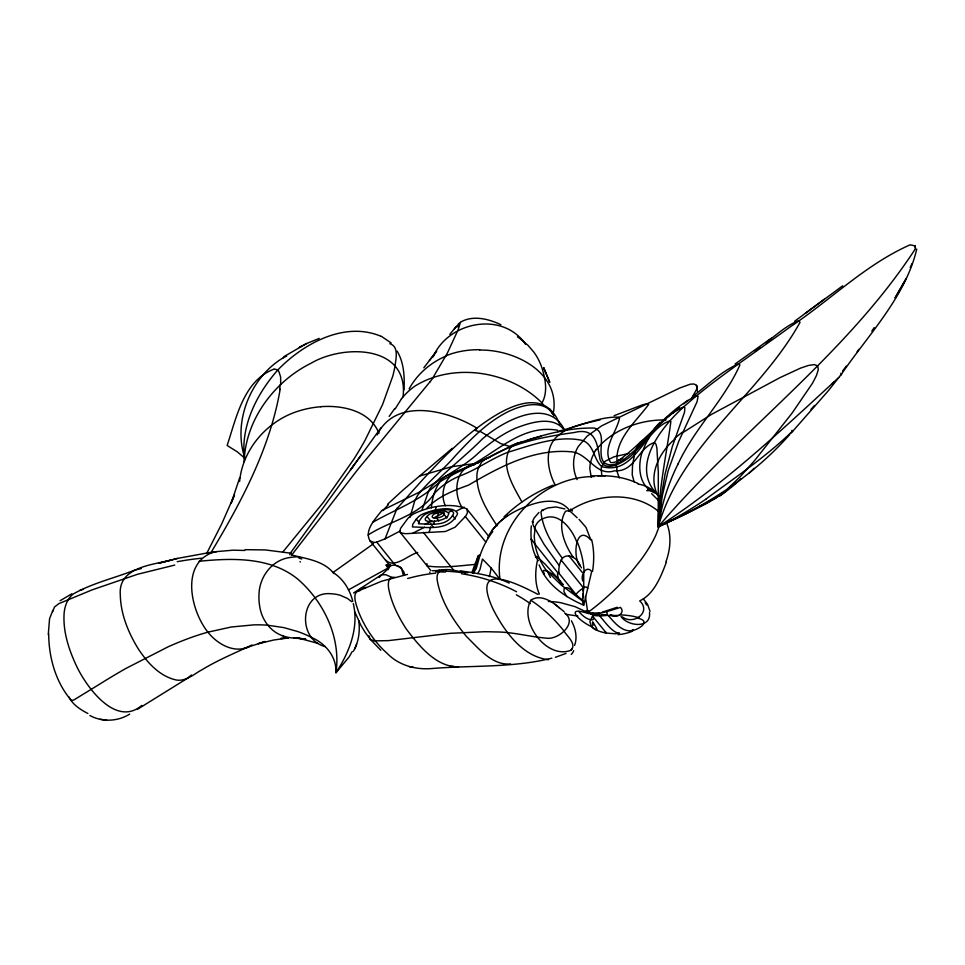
<?xml version="1.0" encoding="UTF-8"?>
<svg xmlns="http://www.w3.org/2000/svg" width="965" height="965" viewBox="0 0 965 965"><rect width="100%" height="100%" fill="white"/><g stroke="black" fill="none" stroke-linecap="round" stroke-linejoin="round"><path stroke-width="1.45" d="M48.696 633.703C48.72 657.262 55.717 682.388 71.229 700.276A8.034 3.124 -38.7 0 0 73.847 699.963L99.19 684.438A326.87 126.946 -38.7 0 1 125.896 668.443L168.332 646.707A221.54 86.042 -38.7 0 1 207.921 632.147M403.056 396.917C409.015 344.553 343.335 344.252 311.261 363.117C274.265 381.32 245.52 419.787 244.133 461.644M490.124 457.108L446.24 475.914L418.846 492.391L381.73 510.582C375.675 518.7 363.926 530.123 369.957 540.822L388.786 564.284M668.25 522.234L658.226 526.757L658.311 472.15L656.875 447.905L655.995 444.238L654.439 442.597C638.13 447.422 635.32 472.15 614.548 470.824C595.514 477.012 588.047 452.175 570.194 451.717C533.295 448.737 499.388 467.024 468.64 485.081C453.598 490.594 437.941 496.396 426.711 508.386M404.033 389.8C404.625 376.748 404.058 362.695 397.146 351.2M289.995 553.596L290.043 554.079A18.154 2.4 4.8 0 0 290.115 554.851M697.357 391.271L696.453 385.325L694.052 383.998L690.373 384.167L679.674 388.039L601.738 425.782L587.154 436.144L578.228 446.566A34.245 32.279 -30 0 0 575.333 452.947M916.75 249.127C905.351 297.365 867.68 335.338 840.563 375.469M789.72 434.503C753.858 475.214 707.671 505.226 658.226 526.757C658.19 491.257 666.26 456.083 670.892 421.452L669.891 420.824C643.727 429.702 635.03 476.155 601.569 466.505C593.547 459.159 594.054 444.805 582.715 440.498C557.625 434.938 531.824 445.118 508 452.247C491.052 458.677 476.493 469.979 459.4 476.119C450.305 480.051 441.765 485.492 434.986 492.777C419.305 516.034 390.343 520.569 368.099 534.984M280.682 384.347L280.634 377.013L278.909 371.561A51.917 16.815 -56.2 0 0 277.618 370.174L275.978 369.354A40.675 13.233 -60.1 0 0 273.855 369.306M538.928 512.439L534.091 518.096L532.403 521.8L533.223 525.394L544.055 544.356L558.916 565.152M539.145 564.887C546.962 585.152 564.911 596.877 583.729 605.224L591.69 571.485C586.069 564.308 579.579 576.274 583.234 581.557M714.124 498.652L686.067 513.754L658.226 526.757L661.122 497.482L665.126 473.839L672.328 446.566L684.547 412.176L684.861 407.568L683.763 406.892C660.808 416.735 647.817 439.847 630.362 456.517C622.727 462.537 605.079 473.67 599.989 459.34C597.094 443.647 595.743 427.121 574.066 432.549C544.646 436.663 514.405 442.308 488.483 457.555M239.609 481.475C242.553 448.918 267.727 420.451 298.668 411.018A86.838 76.874 -6.6 0 1 320.669 406.76M426.94 563.62L427.145 565.936C442.211 568.301 459.316 565.78 474.828 564.465M553.536 411.814C559.712 371.694 513.838 349.39 479.786 350.066M670.88 520.4L658.226 526.757L662.279 495.95L668.142 470.799L678.829 441.138L697.092 401.705L698.057 396.277L696.875 395.529C672.279 407.592 654.113 429.642 635.766 449.533C627.672 456.011 614.741 470.45 603.969 462.561C596.129 452.452 607.974 433.695 594.609 428.086C566.383 427.29 538.422 436.276 511.908 445.263C488.519 459.087 462.73 468.29 439.352 482.018C420.788 500.582 395.433 509.351 373.021 522.137M632.594 463.912L632.208 474.816L634.126 481.752M531.329 525.937C530.183 537.65 531.582 550.786 538.229 560.774M616.406 464.672L616.309 467.12M280.2 389.064C270.2 447.941 241.576 501.571 211.19 552.245L177.464 558.421L158.827 563.246L177.464 558.421M477.88 573.475L479.955 569.579L482.476 559.024L491.209 568.071L489.4 576.66M583.367 593.33L582.438 600.206L583.837 601.955M52.629 611.75L54.438 607.069L58.889 603.62L92.447 589.748L137.537 574.284L174.762 565.08M590.447 462.03L589.772 468.399L591.243 477.349M457.687 326.918L458.23 324.023L460.401 322.431L458.242 329.511L447.41 352.997L432.754 378.003M665.235 522.777L658.226 526.757L661.688 508.953A222.3 198.706 -25.6 0 1 678.13 463.803M579.048 519.375L585.972 527.336L590.882 540.002C575.297 522.644 572.173 558.313 580.279 566.238M537.493 560.219C535.032 571.377 534.731 583.487 539.339 594.138M633.896 456.517L634.246 454.949A63.256 58.346 -50.4 0 1 634.801 452.44A36.381 33.449 -50.9 0 1 635.742 449.521L640.253 442.187L646.912 437.989M388.147 569.676C388.521 564.839 394.456 564.127 397.906 566.226A14.137 12.835 -15.1 0 1 401.042 568.301L403.382 571.22A14.137 12.847 -15 0 1 404.637 574.609M535.008 529.061L534.224 536.347L534.96 544.043L558.433 573.596M575.297 452.935C572.414 461.656 573.258 471.378 577.154 479.641M429.184 532.258L430.667 526.938M435.324 510.147L436.204 506.939M433.671 523.79L434.54 520.666M437 511.776L437.338 510.569C442.151 510.726 451.596 507.3 453.671 513.199A6.659 2.581 -38.7 0 1 452.525 515.539C445.396 527.143 429.582 523.802 418.484 523.79L418.714 521.691L422.405 516.661A6.478 2.509 -38.7 0 1 425.372 514.224L430.101 512.029L437.242 510.533M437.181 517.53L438.52 512.668L443.357 512.56L444.527 513.645A2.449 0.953 -38.7 0 1 444.105 514.514C442.899 518.253 428.412 520.063 433.056 514.924A2.376 0.929 -38.7 0 1 434.141 514.031L438.496 512.68M642.69 450.607C637.262 465.154 638.384 486.662 655.126 493.055M239.718 477.687L231.081 503.441L234.471 494.973L221.624 524.067L206.763 553.295M574.585 645.404C577.613 637.298 575.454 628.167 571.389 620.821M478.652 556.238L474.949 568.228L472.368 572.908M395.119 565.044L376.712 542.101L385.047 538.868L396.47 509.749M665.91 561.895C670.301 549.773 671.736 536.009 666.936 523.778M666.453 562.004C661.061 576.153 654.342 594.006 639.723 600.881C651.882 612.232 633.354 625.453 622.449 616.961M475.685 564.151L476.215 562.547M616.707 463.26L617.202 462.042A5.175 4.729 -54.9 0 1 618.203 460.643L622.823 458.315M476.782 560.846L478.061 557.107A42.955 2.473 47.6 0 0 478.218 557.396M838.754 377.532C781.348 430.33 724.124 484.551 658.226 526.757C681.688 444.021 759.793 394.987 800.045 322.334L798.682 320.73C786.222 325.458 776.391 335.096 765.691 342.744M659.964 524.429L655.814 535.249A122.917 47.731 -38.7 0 1 640.977 559.809L630.483 572.981L618.046 586.37A112.374 43.642 -38.7 0 1 596.008 606.213L587.794 612.618L574.983 606.635L560.882 602.739A261.081 101.397 -38.7 0 0 553.222 601.738L548.361 601.424M475.178 565.659L473.706 569.664M353.323 651.327C358.763 642.183 360.15 631.014 358.751 620.567M409.98 517.361L414.914 500.268M354.806 648.878L356.592 644.174M379.245 577.408C380.089 575.514 398.521 561.401 386.157 565.104L388.34 568.916M352.153 651.628L349.258 656.755L335.965 672.738C336.749 656.888 325.603 643.462 311.538 637.455A529.17 205.509 -38.7 0 0 297.787 631.568L283.758 627.6L267.751 625.224A315.941 122.7 -38.7 0 0 253.771 624.874L231.347 626.997L207.909 632.159C191.179 611.46 180.407 565.454 211.588 552.885A63.461 45.813 75 0 1 216.679 551.606L233.096 550.183L244.748 550.46M377.146 434.938C395.746 396.675 448.604 410.547 477.373 428.448M487.627 538C493.778 524.526 506.42 515.25 519.58 509.218C534.803 502.439 557.71 494.611 569.808 510.75C595.477 493.658 633.559 490.859 658.263 511.173M910.2 267.498L912.022 263.662M472.669 571.931L473.2 570.834M422.055 509.918L428.484 491.511A27.056 23.775 75.2 0 1 430.149 488.302C445.758 470.353 465.552 456.228 482.174 439.123C502.246 421.476 548.216 395.831 564.682 430.342M52.834 610.411L49.577 618.674L48.262 634.68M543.621 405.264L542.004 402.936C547.963 392.272 545.49 379.426 542.101 368.365A361.393 140.359 -38.7 0 0 533.959 352.285L528.108 345.446L520.449 338.932A438.81 170.419 -38.7 0 0 517.481 336.869M564.839 508.941L556.033 506.951L547.806 507.94L541.787 510.461L540.967 512.005C542.74 529.085 552.282 544.658 562.342 558.24C567.372 553.271 575.417 557.082 578.493 562.39M678.154 463.815C694.523 428.364 724.136 400.354 739.914 364.939L738.527 363.914C721.482 371.127 708.021 384.83 693.377 395.855M395.168 408.907L401.464 398.871M409.124 388.931C417.097 374.215 430.474 362.683 445.818 356.157M432.995 357.074C448.086 321.417 502.849 310.742 525.563 344.312M593.861 453.2L594.657 451.885M692.038 397.556L696.609 389.281L697.321 386.482L696.453 385.325M471.933 572.462L478.061 556.117A62.834 3.848 47.6 0 1 478.326 555.876A61.109 4.065 49.4 0 1 478.688 555.695M871.817 331.14L874.218 327.581M397.677 507.88C419.425 483.055 441.391 457.88 466.505 436.409C490.172 416.82 541.823 378.461 559.772 424.371M389.172 416.385L394.745 408.545M290.127 553.476L380.898 427.881M353.564 465.637L350.488 469.931L360.536 455.999M857.125 351.755L858.862 349.33M706.259 498.833C735.716 477.132 766.548 456.336 792.784 430.836L791.843 430.366M595.996 449.919C612.365 429.497 640.458 419.353 665.922 419.98M740.806 478.809C722.676 497.072 698.334 507.904 675.307 518.76M359.161 590.363L361.236 588.252L366.073 587.42M291.732 554.984L357.81 469.46L430.004 381.802M842.674 370.91L846.293 366.121M423.828 367.762L436.735 351.103M466.698 508.832L467.518 512.041A12.738 4.946 -38.7 0 1 465.323 516.54L455.13 527.167L445.432 531.498L405.758 533.705L400.97 533.006L399.824 531.329L400.62 528.301L407.676 518.688A12.388 4.813 -38.7 0 1 413.358 514.007C429.196 506.432 450.185 502.138 466.698 508.832L489.026 536.649M416.349 519.11L412.755 524.284L412.453 526.974C426.699 526.986 446.964 531.281 456.095 516.396A8.528 3.317 -38.7 0 0 457.567 513.392C452.38 504.2 429.497 510.762 421.295 514.707A8.299 3.221 -38.7 0 0 417.483 517.843L416.349 519.11L419.148 522.596M427.025 516.516C417.664 525.225 447.736 521.269 448.11 515.081A4.523 1.761 -38.7 0 0 448.894 513.489C444.925 508.639 434.962 511.933 429.654 514.188A4.403 1.713 -38.7 0 0 427.628 515.841L427.025 516.516L430.752 521.16M429.413 360.44L435.625 352.587M832.059 384.384L833.82 382.2M530.822 600.266C518.712 621.858 546.757 659.891 570.93 650.253C577.179 644.113 566.877 636.164 563.934 630.965C554.549 619.132 543.476 608.565 530.822 600.266C540.135 593.596 552.221 601.497 559.423 607.962M449.835 334.276L456.083 326.761M575.924 594.404L578.156 591.991A11.725 4.548 -38.7 0 1 583.535 587.95L561.015 559.869M592.631 616.225L606.394 633.064L615.573 633.788L619.494 632.907M492.054 530.388L499.279 522.33L507.433 515.262M658.226 526.757C740.095 430.764 845.835 355.397 915.351 248.849L915.182 245.93L910.152 244.808C865.907 264.338 830.769 299.717 790.842 326.447C773.484 339.053 755.933 351.381 738.527 363.914C720.867 376.724 703.22 389.619 686.875 404.082C662.629 425.07 627.66 467.181 658.95 495.998M454.322 328.884L457.241 325.446M570.93 650.253L572.028 648.95M282.673 552.221L323.516 502.21L353.709 459.376A321.96 125.04 -38.7 0 0 365.216 439.968L382.526 404.661L392.707 376.374A270.297 104.968 -38.7 0 0 395.047 365.928C395.891 358.883 399.1 346.326 389.8 343.721M810.974 409.474L814.472 405.445M754.16 468.266L749.093 473.272M141.746 705.451C116.114 727.357 87.357 688.105 77.2 667.442C69.082 650.482 62.701 631.773 64.16 612.727C64.92 605.67 67.538 598.421 73.304 593.945C92.326 583.149 114.244 578.18 134.509 570.206L141.288 568.554M791.288 432.911L828.452 390.596L841.54 374.046L840.853 373.298M473.248 573.475L476.3 568.349L479.605 556.769A73.69 51.386 -87 0 1 492.777 531.558M191.48 675.005L187.319 678.371L137.199 709.468M387.628 504.188L403.394 489.725L452.356 448.291M660.579 422.959L679.589 407.339M206.703 553.428L216.679 551.606M504.104 516.818C518.145 503.163 534.936 492.391 553.138 485.142M674.849 439.099C659.24 452.296 647.696 475.19 657.587 495.021M554.019 416.012C544.417 396.844 517.71 405.976 503.392 414.226C484.888 424.54 470.112 439.992 455.782 455.323C444.021 469.111 429.57 480.389 418.219 494.502A35.355 31.929 48.9 0 0 415.215 500.413M727.562 488.893L740.42 476.445L754.763 460.353L792.024 413.201L812.554 383.141L816.474 375.494L818.308 369.631L817.657 365.916L814.267 364.601L808.429 365.458L800.516 368.135L780.07 377.592L711.555 414.371L682.557 432.815M722.58 492.669L714.088 499.086M665.705 419.256C652.762 430.342 640.663 442.368 627.732 453.478C622.618 457.012 617.443 463.345 610.664 462.561C601.762 448.291 616.864 431.97 619.542 418.074L618.481 417.157C599.494 416.578 581.352 425.493 563.102 429.944M612.087 615.163L608.469 615.742C614.355 622.449 621.593 631.641 631.424 630.821L632.907 629.542M673.268 412.731L677.478 409.136M640.82 443.731L642.835 442.03M683.715 403.877L687.852 400.403M755.149 351.127L759.829 347.388M805.425 313.251L842.686 285.821M794.653 321.236L824.436 299.162M719.83 495.166L704.233 504.381M373.564 543.705L333.058 572.462C343.323 578.867 349.969 589.82 352.78 601.412M735.065 364.022L771.361 338.184M551.859 658.142C513.078 667.973 471.692 665.223 431.85 668.54C415.493 669.915 398.859 665.404 387.23 653.438C374.48 642.099 364.77 627.515 358.51 611.677C356.724 605.827 350.307 591.412 360.403 590.411M60.095 600.725L71.808 593.801M283.855 356.664L306.605 343.516L319.21 338.413M170.793 560.158C151.626 565.056 118.007 567.227 120.299 594.85C120.673 614.066 128.236 632.473 138.164 648.673C146.909 662.038 158.574 675.283 174.544 679.601C185.087 682.665 193.748 674.089 202.3 669.577C218.138 659.903 235.388 652.919 252.034 644.958M283.228 357.81C250.55 377.194 232.456 422.043 244.953 458.242M460.57 322.117C473.019 314.88 488.688 318.92 500.883 324.71M541.92 519.267C558.011 510.244 572.04 528.844 576.889 542.342M387.761 568.204L348.413 589.892M400.246 530.991L385.047 538.868M302.021 345.953L299.319 347.4L306.605 343.516M610.664 615.055C615.658 618.722 626.032 613.414 620.507 607.395C609.976 610.507 599.229 614.934 588.047 613.511C564.211 605.381 578.385 620.784 591.521 626.599A51.229 13.8 -2.1 0 0 596.816 630.217A52.086 17.141 -8.2 0 0 606.285 633.112M434.033 517.71L443.888 512.717M425.107 524.297L432.018 520.786M448.616 512.355L451.934 510.666M412.791 533.211L424.552 527.24M456.71 510.919L464.153 507.144M566.045 653.414L555.382 657.286M417.749 552.511C408.207 554.815 394.685 569.109 385.879 560.231M129.696 714.1C117.79 721.591 102.218 722.254 89.866 715.511M249.079 646.767C234.109 653.8 217.222 644.005 207.909 632.159M614.138 415.674L643.064 404.625L648.142 403.659L648.673 404.383C636.478 421.198 616.068 437.917 616.961 460.305L620.29 460.124M527.65 440.414L531.643 438.882M700.337 505.901L702.279 505.178M516.77 443.357L522.294 441.898M631.424 630.821C638.492 629.663 652.05 621.303 637.708 618.143M592.824 614.705L599.88 613.921M242.601 648.878L265.122 641.508L258.343 643.703L273.758 640.012L288.342 637.925L280.791 638.456L287.594 638.034M510.509 663.932C492.271 665.754 478.399 648.118 466.529 636.55C453.273 620.483 441.343 602.063 437.398 581.304C433.792 561.751 458.532 572.474 467.687 572.848M557.722 431.657L561.763 430.378M458.568 666.839C435.999 667.201 418.906 645.621 406.325 629.083C398.69 617.323 392.236 604.548 389.136 590.809C387.93 586.165 387.049 576.081 394.54 577.311M79.781 590.375L83.473 589.289M419.522 476.059L451.801 466.662L478.218 463.164M532.957 438.52L540.822 436.349M474.273 464.913C454.985 467.337 453.068 493.815 461.921 507.18M597.13 420.571C583.825 423.876 569.229 426.084 558.47 435.299C543.572 447.145 547.276 469.991 555.116 484.876M598.131 420.342L600.109 419.896M407.459 574.428L381.549 581.232L353.624 592.956L381.561 574.73L385.928 574.778L391.464 577.203M643.353 598.976L647.563 604.343L650.024 611.34M432.404 570.773L446.156 569.977M273.915 369.185C243.566 380.463 236.22 418.303 227.137 445.468L237.487 451.982L244.748 458.17M628.927 453.381L614.054 456.783L605.417 461.125A13.558 13.522 -3.6 0 0 603.969 462.549L601.183 467.965L601.762 475.178M199.116 561.268C232.348 557.975 270.321 556.805 297.739 579.096C323.987 601.798 341.103 637.744 335.965 672.738C349.173 652.569 359.101 627.913 353.286 603.535M548.566 659.71C522.367 656.67 504.43 631.267 493.187 609.385C471.427 562.559 510.594 580.146 537.988 594.392M449.992 666.525L453.248 666.32M591.581 476.059C607.443 474.828 623.824 476.601 638.275 483.622M412.96 666.899L409.208 666.694M646.815 490.678L651.037 490.654M320.657 406.699C342.406 404.962 370.102 410.752 378.98 433.333M647.455 490.232L650.675 490.124M283.022 635.923A47.671 42.002 -75 0 0 294.06 638.046L297.835 637.974M605.381 475.721L597.709 475.781M541.787 510.461L543.428 510.437M594.138 476.565C541.57 476.167 492.548 525.997 500.015 579.374M389.884 565.044L386.157 565.104L388.135 566.431M648.782 489.738L651.351 489.738M435.746 571.799L445.432 572.052M245.158 549.664L265.279 549.929L291.261 553.259M598.976 613.294L587.794 612.618L585.369 596.346M618.601 615.489L596.249 615.332L591.304 614.379A2.992 2.002 73.4 0 1 590.496 613.631M294.06 638.034L305.796 639.204L298.655 638.154L318.064 643.402M577.866 616.068L565.936 614.307M557.77 430.245C516.854 423.225 490.811 460.643 455.323 472.162C444.382 478.592 439.883 494.345 445.372 505.769M648.191 489.532L650.856 489.846M460.221 570.846C476.806 573.186 493.983 575.755 509.182 583.113M438.834 570.134L441.97 570.605A51.109 49.143 77.3 0 1 443.405 570.882M100.179 719.287L106.669 720.216M461.56 573.741C480.727 576.66 499.46 582.655 516.589 591.774M510.28 446.674L500.69 443.562L479.858 431.21M618.891 633.619C610.761 630.772 605.67 622.618 600.073 616.442M638.118 484.104C646.055 485.19 653.414 489.629 658.335 495.889M396.712 565.647L400.077 566.95A37.454 14.547 -38.7 0 1 401.645 568.433L403.141 574.549M475.094 429.534L476.384 429.883M532.403 521.8L533.416 522.101M291.611 554.947C306.4 558.868 323.842 560.629 333.914 573.596M325.181 646.574C296.376 639.505 299.657 589.555 332.322 593.873A37.008 34.221 -38.3 0 1 340.283 595.284L347.533 598.493L351.586 601.653M283.022 635.923C270.441 631.761 261.865 619.807 259.814 606.997A47.671 42.472 -76.1 0 1 259.006 594.416C259.38 576.696 272.251 559.604 290.32 557.456A53.268 47.973 -72.6 0 1 299.488 556.877M380.729 336.182C344.035 320.947 302.998 343.866 277.618 370.174C256.449 394.408 240.008 426.928 244.64 459.871M381.223 336.23L391.163 342.949M87.887 713.497C80.626 709.733 72.52 704.655 69.082 697.056M564.609 613.004C578.469 622.63 558.204 640.362 546.202 638.142C529.146 636.695 512.451 631.846 495.202 631.93A701.579 272.468 -38.7 0 0 484.165 631.749L450.341 633.317L388.413 640.627L374.179 640.905L370.512 639.505L365.156 632.389L360.97 625.489L354.782 611.858M601.955 614.416C603.981 616.731 609.156 614.512 606.478 611.593M571.859 591.352L582.438 600.206L583.741 587.492L583.716 572.016M651.665 493.694L658.733 500.714M555.008 604.271L564.151 611.677M369.957 540.822L373.636 542.33A21.025 9.722 -45.4 0 0 376.676 542.185M593.101 627.95L596.816 630.217L596.623 628.312L592.872 621.979M380.825 650.253L369.945 638.963L368.968 635.875M621.026 616.502C627.805 626.442 651.387 629.035 649.505 612.473M542.004 402.936C510.316 371.127 454.032 361.996 415.252 385.904A130.987 88.575 31 0 0 401.44 398.859M563.427 584.718C557.903 578.976 551.92 571.907 543.838 570.267L543.271 570.894L544.176 573.813M531.655 539.664L531.136 539.073L534.96 544.043M587.781 588.288C585.815 584.983 581.039 588.457 583.379 591.4M491.209 568.071L499.677 578.916M577.167 517.759L570.532 511.619L567.878 510.75L565.55 511.245C556.745 525.201 564.513 544.911 573.379 557.432M578.723 611.4C582.257 615.465 587.022 620.073 592.763 619.844L593.535 618.71L592.848 616.804M560.653 581.449L545.201 564.223L537.457 557.095L535.491 556.142L535.708 556.998M569.048 555.961L582.221 572.378M598.517 612.691L599.53 613.957M592.92 613.282L594.561 614.765L592.076 616.744L589.868 621.653L591.521 626.599L592.993 625.332L592.45 622.292M558.349 572.498L578.119 597.142M465.323 516.54L485.781 542.041M452.525 515.539L455.311 519.013M444.105 514.514L446.904 517.988M436.059 517.554L438.846 521.028M430.583 523.814L433.369 527.3M423.333 532.378L454.02 570.629M400.173 532.318L430.86 570.568M573.5 592.558C571.485 589.953 567.529 586.008 564.151 588.433L563.946 591.678L566.889 596.647M605.453 631.749L606.394 633.064M497.047 525.792C487.023 510.352 475.745 492.874 477.012 473.694A24.981 21.966 83.3 0 1 478.145 468.821L481.547 462.126L486.119 458.532A21.954 18.986 86.3 0 1 488.254 457.651M549.773 409.015L552.426 413.732M645.175 602.799L646.61 604.995M578.976 563.102L580.315 565.406M521.896 501.945C513.585 486.637 500.039 466.023 509.954 448.508A12.002 10.639 -68.4 0 1 511.691 446.53L514.719 444.358A20.434 18.564 -74 0 1 516.782 443.393M564.465 430.402C553.403 414.938 530.268 422.561 515.575 428.207C501.933 434.19 489.834 443.019 478.676 452.79C468.351 462.633 456.083 469.81 444.033 477.217C435.878 484.671 432.187 497.216 431.367 507.892M619.216 477.916L616.719 470.425M581.123 567.022L581.497 567.854M543.633 367.713L549.688 382.14L543.633 367.713L545.539 372.261M915.182 245.93L915.471 248.343M429.606 572.329A74.643 24.632 28.1 0 1 430.076 572.233M461.596 571.521A85.656 71.663 -85.8 0 1 465.166 572.836M478.652 555.526A65.994 5.452 52.5 0 1 479.702 555.333M477.566 556.588A54.33 3.245 46.2 0 1 478.58 556.66M588.71 610.736A60.132 12.328 -10.9 0 1 586.081 610.604M617.178 607.274A70.276 1.411 -17.4 0 1 602.353 612.1M607.299 615.236A13.04 1.52 -5.2 0 1 601.292 615.767M600.942 615.646A20.518 4.137 -5.1 0 1 594.645 615.634M583.741 605.212A2.992 2.002 73.6 0 1 583.113 604.15L582.329 599.313L582.305 600.809L561.449 585.236L546.865 570.942A51.229 37.961 82.3 0 1 539.544 558.844A52.086 42.291 86 0 1 534.887 544.055M550.472 577.468A60.132 45.874 -83.7 0 1 547.252 570.677M591.569 539.459A70.276 45.85 -67.5 0 1 592.522 571.389M562.462 558.482A13.04 8.782 -86.7 0 0 559.398 565.333A20.518 14.861 89.4 0 0 558.94 573.512M560.074 582.16A15.223 10.506 87.7 0 1 557.468 573.729M562.45 585.055A16.357 8.54 81.5 0 1 560.279 582.245M407.652 578.505A469.485 274.193 -85.7 0 1 435.734 573.138M445.348 571.22A469.545 273.385 80.6 0 1 461.487 572.571M516.371 594.814A268.017 158.26 75.7 0 1 530.364 603.644M573.692 650.736A268.017 46.561 9.5 0 1 571.268 654.403M632.63 631.122A16.055 5.054 -12 0 1 617.974 634.644M620.169 614.862A75.174 16.321 -8.7 0 1 638.975 617.829M534.405 528.832A16.055 13.269 -88.2 0 1 541.835 519.037M577.275 542.041A75.174 56.863 -87.1 0 1 584.151 571.956M568.819 511.329A69.504 67.321 -11.7 0 1 569.748 510.666M570.773 509.038A74.884 36.224 -65.8 0 1 572.462 511.004M590.689 462.078A30.373 29.36 -47.1 0 1 594.114 453.345M617.069 470.329A24.149 21.942 -57.2 0 1 616.683 467.072M632.835 463.924A101.952 93.882 -50.8 0 1 634.174 456.566M642.967 450.691A61.434 57.816 -51.8 0 1 649.517 437.012M648.721 436.518A67.031 63.642 -50.5 0 1 654.584 428.581M396.205 509.653A47.345 38.323 -5.3 0 1 397.399 507.759M616.707 464.684A8.914 7.636 -62 0 1 616.997 463.321M654.427 428.448A82.278 76.114 -51 0 1 660.048 422.393M674.426 438.629A114.63 107.983 -41.8 0 1 682.195 432.32M382.828 510.666A48.829 14.861 -44 0 1 388.425 504.635M475.383 430.547A116.777 35.114 -27.5 0 1 479.086 431.693M706.211 498.953A222.3 69.311 -44.9 0 1 670.82 520.509M728.032 489.436A114.63 104.401 -41.2 0 1 720.264 495.769M299.958 561.714A42.183 6.019 34.7 0 1 300.465 561.968M298.969 558.192A36.489 3.92 21.2 0 1 301.768 558.976M432.875 377.954A54.691 14.366 -46.7 0 1 430.125 381.766M445.649 355.952A86.199 62.725 21 0 1 479.689 349.716M280.139 384.842A145.498 49.915 -51.7 0 1 279.597 389.57M177.234 561.69A281.213 111.868 -30.4 0 1 201.745 558.204M283.252 357.858A75.958 65.608 -77.2 0 1 286.653 356.121M594.524 451.801A38.865 37.671 -42.4 0 1 595.863 449.835M906.135 278.692L895.146 297.799L906.135 278.692"/></g></svg>
